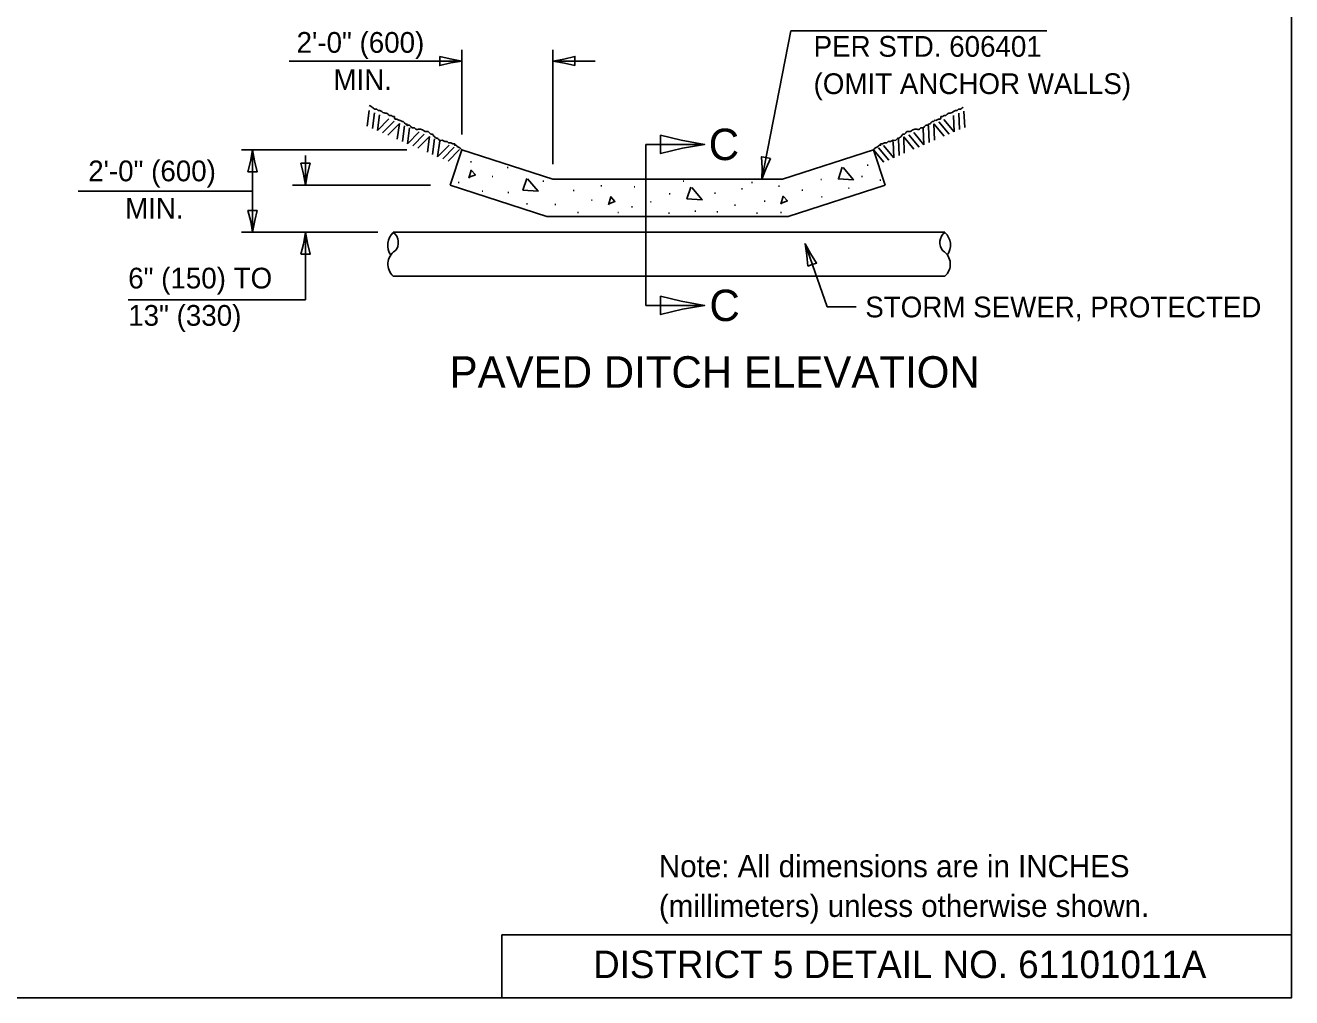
# Model space of a CAD drawing. Extents: x 2262292 to 2262922, y -3123599 to -3123199.
# Drawn here: x 2262761.3 to 2262922.5, y -3123598.8 to -3123475 of the extents above; entities that cross this region are included whole.
import ezdxf

# ---------------------------------------------------------------- set-up
doc = ezdxf.new("R2010")
doc.units = 0
for name, color, linetype in [('Default', 7, 'Continuous'), ('RD_Pr_Roadway_Dimensions', 7, 'Continuous'), ('RD_Pr_Roadway_Items', 7, 'Continuous'), ('RD_Pr_Roadway_Notes', 7, 'Continuous'), ('SH_General_Details', 7, 'Continuous')]:
    doc.layers.add(name, color=color, linetype=linetype)

msp = doc.modelspace()

# ---------------------------------------------------------------- linework, layer by layer
at = {"layer": 'Default'}
msp.add_lwpolyline([(2262292.48, -3123598.83), (2262922.48, -3123598.83), (2262922.48, -3123198.83), (2262292.48, -3123198.83)], close=True, dxfattribs=at)
at = {"layer": 'RD_Pr_Roadway_Dimensions'}
for p, q in [((2262816.87, -3123478.1), (2262816.87, -3123488.88)), ((2262828.47, -3123478.1), (2262828.47, -3123492.69)), ((2262816.87, -3123479.54), (2262794.89, -3123479.54)), ((2262833.83, -3123479.54), (2262828.47, -3123479.54)), ((2262809.86, -3123490.85), (2262788.82, -3123490.85)), ((2262790.25, -3123490.85), (2262790.25, -3123501.35)), ((2262796.98, -3123491.58), (2262796.98, -3123495.35)), ((2262790.25, -3123496.1), (2262768.06, -3123496.1)), ((2262812.9, -3123495.35), (2262795.35, -3123495.35)), ((2262806.18, -3123501.35), (2262788.82, -3123501.35)), ((2262796.98, -3123501.35), (2262796.98, -3123509.95)), ((2262796.98, -3123509.95), (2262774.42, -3123509.95))]:
    msp.add_line(p, q, dxfattribs=at)
for points in [[(2262814.07, -3123478.95), (2262814.07, -3123479.54), (2262814.07, -3123480.12), (2262815.47, -3123479.78), (2262816.87, -3123479.54), (2262815.38, -3123479.26)], [(2262831.27, -3123480.12), (2262831.27, -3123479.54), (2262831.27, -3123478.95), (2262829.87, -3123479.29), (2262828.47, -3123479.54), (2262829.96, -3123479.81)], [(2262789.66, -3123493.64), (2262790.25, -3123493.65), (2262790.83, -3123493.65), (2262790.49, -3123492.25), (2262790.25, -3123490.85), (2262789.98, -3123492.34)], [(2262797.57, -3123492.55), (2262796.98, -3123492.55), (2262796.4, -3123492.55), (2262796.74, -3123493.95), (2262796.98, -3123495.35), (2262797.25, -3123493.85)], [(2262790.83, -3123498.56), (2262790.25, -3123498.55), (2262789.66, -3123498.55), (2262790.01, -3123499.95), (2262790.25, -3123501.35), (2262790.52, -3123499.86)], [(2262796.4, -3123504.15), (2262796.98, -3123504.15), (2262797.57, -3123504.15), (2262797.22, -3123502.75), (2262796.98, -3123501.35), (2262796.71, -3123502.85)]]:
    msp.add_lwpolyline(points, close=True, dxfattribs=at)
at = {"layer": 'RD_Pr_Roadway_Items'}
for p, q in [((2262804.84, -3123487.84), (2262805.1, -3123485.83)), ((2262805.49, -3123488.12), (2262805.75, -3123486.12)), ((2262806.13, -3123488.4), (2262806.4, -3123486.39)), ((2262806.13, -3123488.4), (2262807.6, -3123486.91)), ((2262879.53, -3123488.56), (2262878.23, -3123486.99)), ((2262879.53, -3123488.56), (2262879.44, -3123486.47)), ((2262880.21, -3123488.26), (2262880.11, -3123486.19)), ((2262880.87, -3123487.98), (2262880.78, -3123485.9)), ((2262806.8, -3123488.69), (2262808.27, -3123487.2)), ((2262807.47, -3123488.98), (2262808.93, -3123487.49)), ((2262808.66, -3123489.49), (2262808.93, -3123487.49)), ((2262809.31, -3123489.78), (2262809.58, -3123487.78)), ((2262809.96, -3123490.06), (2262810.23, -3123488.05)), ((2262809.96, -3123490.06), (2262811.43, -3123488.57)), ((2262875.69, -3123490.21), (2262874.4, -3123488.63)), ((2262875.69, -3123490.21), (2262875.6, -3123488.12)), ((2262876.37, -3123489.91), (2262876.27, -3123487.84)), ((2262877.03, -3123489.63), (2262876.94, -3123487.55)), ((2262878.24, -3123489.11), (2262876.94, -3123487.55)), ((2262878.89, -3123488.84), (2262877.6, -3123487.27)), ((2262810.63, -3123490.35), (2262812.09, -3123488.86)), ((2262811.3, -3123490.64), (2262812.76, -3123489.15)), ((2262812.49, -3123491.15), (2262812.76, -3123489.15)), ((2262813.14, -3123491.44), (2262813.41, -3123489.43)), ((2262813.79, -3123491.72), (2262814.06, -3123489.71)), ((2262813.79, -3123491.72), (2262815.26, -3123490.23)), ((2262871.85, -3123491.86), (2262870.56, -3123490.28)), ((2262871.85, -3123491.86), (2262871.77, -3123489.77)), ((2262872.53, -3123491.56), (2262872.43, -3123489.48)), ((2262873.19, -3123491.28), (2262873.11, -3123489.2)), ((2262874.4, -3123490.76), (2262873.11, -3123489.2)), ((2262875.06, -3123490.49), (2262873.76, -3123488.92)), ((2262814.46, -3123492.01), (2262815.92, -3123490.52)), ((2262815.12, -3123492.3), (2262816.59, -3123490.81)), ((2262815.4, -3123495.35), (2262816.87, -3123490.85)), ((2262828.47, -3123494.58), (2262816.87, -3123490.85)), ((2262857.67, -3123494.58), (2262869.27, -3123490.85)), ((2262870.74, -3123495.35), (2262869.27, -3123490.85)), ((2262870.57, -3123492.41), (2262869.27, -3123490.85)), ((2262871.22, -3123492.14), (2262869.92, -3123490.57)), ((2262818, -3123492.39), (2262818.12, -3123492.39)), ((2262822.65, -3123493.11), (2262822.76, -3123493.11)), ((2262868.46, -3123492.79), (2262868.58, -3123492.79)), ((2262816.41, -3123495.01), (2262816.52, -3123495.01)), ((2262820.72, -3123494.22), (2262820.84, -3123494.22)), ((2262827.2, -3123494.85), (2262827.32, -3123494.85)), ((2262828.47, -3123494.58), (2262843.07, -3123494.58)), ((2262843.07, -3123494.58), (2262857.67, -3123494.58)), ((2262845.04, -3123494.85), (2262845.15, -3123494.85)), ((2262853.75, -3123495.01), (2262853.87, -3123495.01)), ((2262862.55, -3123494.62), (2262862.66, -3123494.62)), ((2262867.75, -3123494.22), (2262867.86, -3123494.22)), ((2262870.06, -3123494.7), (2262870.18, -3123494.7)), ((2262827.71, -3123499.32), (2262815.4, -3123495.35)), ((2262819.45, -3123496.12), (2262819.56, -3123496.12)), ((2262822.73, -3123496.28), (2262822.84, -3123496.28)), ((2262831.04, -3123496.04), (2262831.16, -3123496.04)), ((2262834.56, -3123495.41), (2262834.68, -3123495.41)), ((2262838.8, -3123495.57), (2262838.91, -3123495.57)), ((2262843.27, -3123496.44), (2262843.39, -3123496.44)), ((2262849.03, -3123496.36), (2262849.15, -3123496.36)), ((2262852.47, -3123495.81), (2262852.59, -3123495.81)), ((2262857.19, -3123495.49), (2262857.3, -3123495.49)), ((2262858.42, -3123499.32), (2262870.74, -3123495.35)), ((2262860.15, -3123495.96), (2262860.27, -3123495.96)), ((2262866.07, -3123495.73), (2262866.18, -3123495.73)), ((2262825.12, -3123497.71), (2262825.24, -3123497.71)), ((2262828.72, -3123497.79), (2262828.84, -3123497.79)), ((2262833.36, -3123497.24), (2262833.48, -3123497.24)), ((2262838.48, -3123498.11), (2262838.59, -3123498.11)), ((2262840.88, -3123497.47), (2262840.99, -3123497.47)), ((2262851.59, -3123497.87), (2262851.7, -3123497.87)), ((2262855.35, -3123497.39), (2262855.47, -3123497.39)), ((2262862.63, -3123496.84), (2262862.74, -3123496.84)), ((2262827.71, -3123499.32), (2262843.07, -3123499.32)), ((2262831.6, -3123498.82), (2262831.72, -3123498.82)), ((2262836.72, -3123498.82), (2262836.83, -3123498.82)), ((2262843.07, -3123499.32), (2262858.42, -3123499.32)), ((2262843.19, -3123498.9), (2262843.31, -3123498.9)), ((2262846.55, -3123498.66), (2262846.67, -3123498.66)), ((2262849.35, -3123498.74), (2262849.47, -3123498.74)), ((2262854.39, -3123498.9), (2262854.5, -3123498.9)), ((2262857.43, -3123498.82), (2262857.55, -3123498.82)), ((2262808.16, -3123501.35), (2262878.35, -3123501.35)), ((2262808.16, -3123506.92), (2262878.35, -3123506.92))]:
    msp.add_line(p, q, dxfattribs=at)
for points in [[(2262817.76, -3123494.46), (2262818.06, -3123493.45), (2262818.6, -3123494.04), (2262817.82, -3123494.34)], [(2262865.4, -3123493.09), (2262866.72, -3123494.68), (2262864.8, -3123494.54), (2262865.29, -3123493.06)], [(2262825.25, -3123494.52), (2262826.58, -3123496.11), (2262824.66, -3123495.97), (2262825.14, -3123494.49)], [(2262846.13, -3123495.63), (2262847.45, -3123497.22), (2262845.53, -3123497.08), (2262846.01, -3123495.6)], [(2262857.49, -3123497.76), (2262857.79, -3123496.75), (2262858.32, -3123497.34), (2262857.55, -3123497.64)], [(2262835.54, -3123497.83), (2262835.84, -3123496.82), (2262836.37, -3123497.41), (2262835.6, -3123497.71)]]:
    msp.add_lwpolyline(points, dxfattribs=at)
for centre, major_axis, start_param, end_param in [((2262809.69, -3123502.98), (-2.24, 0), 5.464571, 6.893936), ((2262807.15, -3123502.65), (-1.65, 0), 2.430153, 4.055139), ((2262879.35, -3123502.65), (-1.65, 0), 5.369639, 6.994625), ((2262876.82, -3123502.98), (-2.24, 0), 2.530842, 3.960207), ((2262809.49, -3123505.41), (-2.03, 0), 5.283037, 7.134287), ((2262877.01, -3123505.41), (-2.03, 0), 2.290491, 4.141741)]:
    msp.add_ellipse(centre, major_axis=major_axis, ratio=0.992633, start_param=start_param, end_param=end_param, dxfattribs=at)
for points in [[(2262816.87, -3123490.85), (2262816.61, -3123490.58), (2262816.29, -3123490.42), (2262816.13, -3123490.26), (2262815.97, -3123490.26), (2262815.97, -3123490.1), (2262815.81, -3123490.1), (2262815.49, -3123489.95), (2262815.33, -3123489.95), (2262815.17, -3123489.95), (2262815.01, -3123489.79), (2262814.85, -3123489.79), (2262814.69, -3123489.79), (2262814.37, -3123489.63), (2262814.05, -3123489.63), (2262813.89, -3123489.47), (2262813.57, -3123489.31), (2262813.25, -3123488.99), (2262813.09, -3123488.83), (2262812.93, -3123488.83), (2262812.77, -3123488.67), (2262812.61, -3123488.52), (2262812.29, -3123488.52), (2262811.97, -3123488.35), (2262811.49, -3123488.2), (2262811.01, -3123488.2), (2262810.85, -3123488.04), (2262810.69, -3123488.04), (2262810.37, -3123487.88), (2262810.21, -3123487.72), (2262810.05, -3123487.72), (2262809.89, -3123487.72), (2262809.89, -3123487.56), (2262809.73, -3123487.56), (2262809.57, -3123487.41), (2262809.41, -3123487.25), (2262809.25, -3123487.25), (2262809.09, -3123487.09), (2262808.93, -3123487.09), (2262808.61, -3123486.93), (2262808.45, -3123486.93), (2262808.29, -3123486.77), (2262808.29, -3123486.61), (2262808.13, -3123486.61), (2262807.81, -3123486.45), (2262807.65, -3123486.45), (2262807.49, -3123486.3), (2262807.01, -3123486.13), (2262806.69, -3123485.98), (2262806.37, -3123485.82), (2262806.21, -3123485.82), (2262806.05, -3123485.66), (2262805.89, -3123485.66), (2262805.57, -3123485.5), (2262805.1, -3123485.18)], [(2262869.27, -3123490.85), (2262869.53, -3123490.58), (2262869.85, -3123490.42), (2262870.01, -3123490.26), (2262870.17, -3123490.26), (2262870.17, -3123490.1), (2262870.33, -3123490.1), (2262870.65, -3123489.95), (2262870.81, -3123489.95), (2262870.97, -3123489.95), (2262871.13, -3123489.79), (2262871.29, -3123489.79), (2262871.45, -3123489.79), (2262871.77, -3123489.63), (2262872.09, -3123489.63), (2262872.25, -3123489.47), (2262872.57, -3123489.31), (2262872.89, -3123488.99), (2262873.05, -3123488.83), (2262873.21, -3123488.83), (2262873.37, -3123488.67), (2262873.53, -3123488.52), (2262873.85, -3123488.52), (2262874.17, -3123488.35), (2262874.65, -3123488.2), (2262875.13, -3123488.2), (2262875.29, -3123488.04), (2262875.45, -3123488.04), (2262875.77, -3123487.88), (2262875.93, -3123487.72), (2262876.09, -3123487.72), (2262876.25, -3123487.72), (2262876.25, -3123487.56), (2262876.41, -3123487.56), (2262876.57, -3123487.41), (2262876.73, -3123487.25), (2262876.89, -3123487.25), (2262877.05, -3123487.09), (2262877.21, -3123487.09), (2262877.53, -3123486.93), (2262877.69, -3123486.93), (2262877.85, -3123486.77), (2262877.85, -3123486.61), (2262878.01, -3123486.61), (2262878.33, -3123486.45), (2262878.49, -3123486.45), (2262878.65, -3123486.3), (2262879.13, -3123486.13), (2262879.45, -3123485.98), (2262879.77, -3123485.82), (2262879.93, -3123485.82), (2262880.09, -3123485.66), (2262880.25, -3123485.66), (2262880.57, -3123485.5), (2262880.68, -3123485.42)]]:
    msp.add_spline(points, degree=3, dxfattribs=at)
at = {"layer": 'RD_Pr_Roadway_Notes'}
for p, q in [((2262855.07, -3123494.58), (2262858.74, -3123475.69)), ((2262858.74, -3123475.69), (2262891.31, -3123475.69)), ((2262840.31, -3123490.15), (2262847.78, -3123490.15)), ((2262840.31, -3123490.15), (2262840.31, -3123510.65)), ((2262860.55, -3123502.81), (2262863.37, -3123510.86)), ((2262840.31, -3123510.65), (2262847.78, -3123510.65)), ((2262863.37, -3123510.86), (2262867.08, -3123510.86))]:
    msp.add_line(p, q, dxfattribs=at)
for points in [[(2262842.18, -3123488.98), (2262842.18, -3123490.15), (2262842.18, -3123491.32), (2262844.98, -3123490.63), (2262847.78, -3123490.15), (2262844.8, -3123489.61)], [(2262856.18, -3123491.95), (2262855.6, -3123491.84), (2262855.03, -3123491.72), (2262855.1, -3123493.16), (2262855.07, -3123494.58), (2262855.62, -3123493.17)], [(2262860.92, -3123505.65), (2262861.47, -3123505.45), (2262862.03, -3123505.26), (2262861.24, -3123504.05), (2262860.55, -3123502.81), (2262860.79, -3123504.31)], [(2262842.18, -3123509.48), (2262842.18, -3123510.65), (2262842.18, -3123511.83), (2262844.98, -3123511.14), (2262847.78, -3123510.65), (2262844.8, -3123510.11)]]:
    msp.add_lwpolyline(points, close=True, dxfattribs=at)
at = {"layer": 'SH_General_Details'}
for p, q in [((2262821.97, -3123590.82), (2262922.48, -3123590.82)), ((2262821.97, -3123598.83), (2262821.97, -3123590.82))]:
    msp.add_line(p, q, dxfattribs=at)

# ---------------------------------------------------------------- texts
at = {"layer": 'RD_Pr_Roadway_Dimensions'}
for s, p in [('2\'-0" (600)', (2262795.85, -3123478.48)), ('MIN.', (2262800.54, -3123483.23)), ('2\'-0" (600)', (2262769.33, -3123494.85)), ('MIN.', (2262774.02, -3123499.6)), ('6" (150) TO', (2262774.42, -3123508.5)), ('13" (330)', (2262774.42, -3123513.25))]:
    msp.add_text(s, height=2.64, dxfattribs=at).set_placement(p)
at = {"layer": 'RD_Pr_Roadway_Notes'}
for s, height, p in [('PER STD. 606401', 2.64, (2262861.64, -3123478.99)), ('(OMIT ANCHOR WALLS)', 2.64, (2262861.64, -3123483.74)), ('C', 4, (2262848.3, -3123492.15)), ('C', 4, (2262848.39, -3123512.65)), ('STORM SEWER, PROTECTED', 2.64, (2262868.22, -3123512.18)), ('PAVED DITCH ELEVATION', 4, (2262815.32, -3123521.13)), ('Note: All dimensions are in INCHES', 2.808, (2262841.96, -3123583.48)), ('(millimeters) unless otherwise shown.', 2.808, (2262841.96, -3123588.54))]:
    msp.add_text(s, height=height, dxfattribs=at).set_placement(p)
at = {"layer": 'SH_General_Details'}
msp.add_text('DISTRICT 5 DETAIL NO. 61101011A', height=3.5, dxfattribs=at).set_placement((2262833.59, -3123596.33))

doc.saveas('drawing.dxf')
